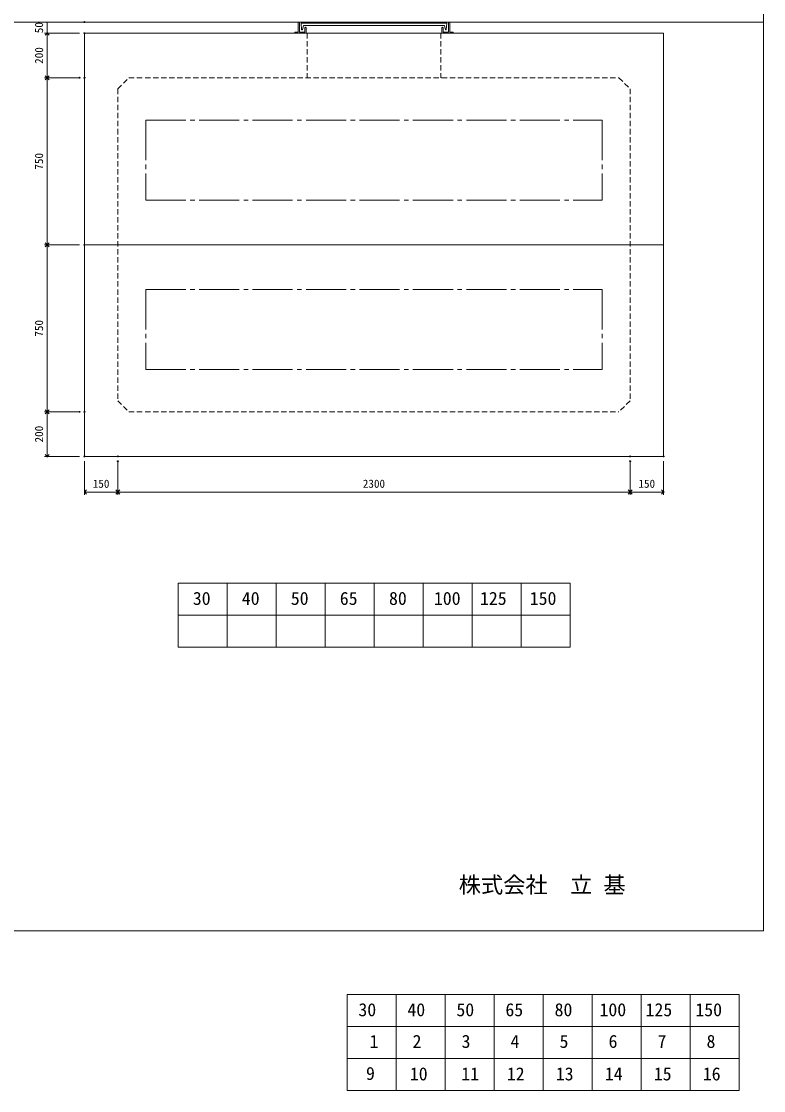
# Model space of a CAD drawing. Units: millimetres, scale not verified. Extents: x -9756 to 9755, y -4634 to 4634.
# Drawn here: x 6423 to 9755, y -4634 to 167 of the extents above; entities that cross this region are included whole.
import ezdxf
from ezdxf.enums import TextEntityAlignment as Align

# ---------------------------------------------------------------- set-up
doc = ezdxf.new("R2010")
doc.units = ezdxf.units.MM
doc.header["$LTSCALE"] = 20
doc.header["$PDMODE"] = 32
doc.header["$PDSIZE"] = 4
doc.linetypes.add('CHAIN2', pattern=[12, 9, -1, 1, -1])
doc.linetypes.add('DASHED1', pattern=[1.8, 1.2, -0.6])
doc.layers.add('0-1_Defpoints', color=7, linetype='Continuous')
for name, color, linetype, lineweight in [('0-2_waku', 7, 'Continuous', 18), ('0-3_gaikei', 7, 'Continuous', 18), ('0-4_kakure', 7, 'DASHED1', 5), ('0-5_sunpou', 7, 'Continuous', 5), ('0-A_futa', 3, 'Continuous', 18), ('0-B_GL', 4, 'Continuous', 18), ('0-D_文字１', 7, 'Continuous', 18), ('1-2_uchigawa2', 6, 'CHAIN2', 18), ('1-4_文字２', 7, 'Continuous', 5)]:
    doc.layers.add(name, color=color, linetype=linetype, lineweight=lineweight)
doc.styles.add('ＭＳ ゴシック', font='')
doc.styles.get('ＭＳ ゴシック').set_extended_font_data('MS Gothic')

# ---------------------------------------------------------------- blocks, each defined once
blk = doc.blocks.new('_Open90')
at = {"layer": '0-5_sunpou'}
blk.add_line((0, 0), (-1, 0), dxfattribs=at)
blk.add_lwpolyline([(-0.5, 0.5), (0, 0), (-0.5, -0.5)], dxfattribs=at)
blk = doc.blocks.new('D120')
at = {"layer": '0-1_Defpoints'}
for p in [(12624.91, 3688.65), (12458.34, 2938.65), (12624.91, 2938.65)]:
    blk.add_point(p, dxfattribs=at)
at = {"layer": '0-5_sunpou'}
for p, q in [((12602.91, 3688.65), (12445.34, 3688.65)), ((12458.34, 3670.65), (12458.34, 2956.65)), ((12602.91, 2938.65), (12445.34, 2938.65))]:
    blk.add_line(p, q, dxfattribs=at)
at = {"layer": '0-5_sunpou', "xscale": 18, "yscale": 18}
for p, rotation in [((12458.34, 3688.65), 90), ((12458.34, 2938.65), 270)]:
    blk.add_blockref('_Open90', p, dxfattribs=dict(at, rotation=rotation))
at = {"layer": '0-5_sunpou', "style": 'ＭＳ ゴシック'}
blk.add_text('750', height=36.66, rotation=90, dxfattribs=at).set_placement((12450.34, 3276.15), align=Align.BOTTOM_LEFT)
blk = doc.blocks.new('D121')
at = {"layer": '0-1_Defpoints'}
for p in [(12624.91, 2938.65), (12458.34, 2188.65), (12624.91, 2188.65)]:
    blk.add_point(p, dxfattribs=at)
at = {"layer": '0-5_sunpou'}
for p, q in [((12602.91, 2938.65), (12445.34, 2938.65)), ((12458.34, 2920.65), (12458.34, 2206.65)), ((12602.91, 2188.65), (12445.34, 2188.65))]:
    blk.add_line(p, q, dxfattribs=at)
at = {"layer": '0-5_sunpou', "xscale": 18, "yscale": 18}
for p, rotation in [((12458.34, 2938.65), 90), ((12458.34, 2188.65), 270)]:
    blk.add_blockref('_Open90', p, dxfattribs=dict(at, rotation=rotation))
at = {"layer": '0-5_sunpou', "style": 'ＭＳ ゴシック'}
blk.add_text('750', height=36.66, rotation=90, dxfattribs=at).set_placement((12450.34, 2526.15), align=Align.BOTTOM_LEFT)
blk = doc.blocks.new('D124')
at = {"layer": '0-1_Defpoints'}
for p in [(12774.91, 1988.65), (15074.91, 1988.65), (15074.91, 1828.59)]:
    blk.add_point(p, dxfattribs=at)
at = {"layer": '0-5_sunpou'}
for p, q in [((12774.91, 1966.65), (12774.91, 1815.59)), ((15074.91, 1966.65), (15074.91, 1815.59)), ((12792.91, 1828.59), (15056.91, 1828.59))]:
    blk.add_line(p, q, dxfattribs=at)
at = {"layer": '0-5_sunpou', "xscale": 18, "yscale": 18, "rotation": 180}
blk.add_blockref('_Open90', (12774.91, 1828.59), dxfattribs=at)
at = {"layer": '0-5_sunpou', "xscale": 18, "yscale": 18}
blk.add_blockref('_Open90', (15074.91, 1828.59), dxfattribs=at)
at = {"layer": '0-5_sunpou', "style": 'ＭＳ ゴシック'}
blk.add_text('2300', height=36.66, dxfattribs=at).set_placement((13874.91, 1836.59), align=Align.BOTTOM_LEFT)
blk = doc.blocks.new('D141')
at = {"layer": '0-1_Defpoints'}
for p in [(12624.91, 3888.65), (12458.34, 3688.65), (12602.91, 3688.65)]:
    blk.add_point(p, dxfattribs=at)
at = {"layer": '0-5_sunpou'}
for p, q in [((12602.91, 3888.65), (12445.34, 3888.65)), ((12458.34, 3870.65), (12458.34, 3706.65)), ((12580.91, 3688.65), (12445.34, 3688.65))]:
    blk.add_line(p, q, dxfattribs=at)
at = {"layer": '0-5_sunpou', "xscale": 18, "yscale": 18}
for p, rotation in [((12458.34, 3888.65), 90), ((12458.34, 3688.65), 270)]:
    blk.add_blockref('_Open90', p, dxfattribs=dict(at, rotation=rotation))
at = {"layer": '0-5_sunpou', "style": 'ＭＳ ゴシック'}
blk.add_text('200', height=36.66, rotation=90, dxfattribs=at).set_placement((12450.34, 3751.15), align=Align.BOTTOM_LEFT)
blk = doc.blocks.new('D142')
at = {"layer": '0-1_Defpoints'}
for p in [(12602.91, 2188.65), (12458.34, 1988.65), (12624.91, 1988.65)]:
    blk.add_point(p, dxfattribs=at)
at = {"layer": '0-5_sunpou'}
for p, q in [((12580.91, 2188.65), (12445.34, 2188.65)), ((12458.34, 2170.65), (12458.34, 2006.65)), ((12602.91, 1988.65), (12445.34, 1988.65))]:
    blk.add_line(p, q, dxfattribs=at)
at = {"layer": '0-5_sunpou', "xscale": 18, "yscale": 18}
for p, rotation in [((12458.34, 2188.65), 90), ((12458.34, 1988.65), 270)]:
    blk.add_blockref('_Open90', p, dxfattribs=dict(at, rotation=rotation))
at = {"layer": '0-5_sunpou', "style": 'ＭＳ ゴシック'}
blk.add_text('200', height=36.66, rotation=90, dxfattribs=at).set_placement((12450.34, 2051.15), align=Align.BOTTOM_LEFT)
blk = doc.blocks.new('D143')
at = {"layer": '0-1_Defpoints'}
for p in [(12624.91, 1988.65), (12774.91, 1966.65), (12774.91, 1828.59)]:
    blk.add_point(p, dxfattribs=at)
at = {"layer": '0-5_sunpou'}
for p, q in [((12624.91, 1966.65), (12624.91, 1815.59)), ((12774.91, 1944.65), (12774.91, 1815.59)), ((12642.91, 1828.59), (12756.91, 1828.59))]:
    blk.add_line(p, q, dxfattribs=at)
at = {"layer": '0-5_sunpou', "xscale": 18, "yscale": 18, "rotation": 180}
blk.add_blockref('_Open90', (12624.91, 1828.59), dxfattribs=at)
at = {"layer": '0-5_sunpou', "xscale": 18, "yscale": 18}
blk.add_blockref('_Open90', (12774.91, 1828.59), dxfattribs=at)
at = {"layer": '0-5_sunpou', "style": 'ＭＳ ゴシック'}
blk.add_text('150', height=36.66, dxfattribs=at).set_placement((12662.41, 1836.59), align=Align.BOTTOM_LEFT)
blk = doc.blocks.new('D144')
at = {"layer": '0-1_Defpoints'}
for p in [(15224.91, 1988.65), (15074.91, 1966.65), (15224.91, 1828.59)]:
    blk.add_point(p, dxfattribs=at)
at = {"layer": '0-5_sunpou'}
for p, q in [((15074.91, 1944.65), (15074.91, 1815.59)), ((15224.91, 1966.65), (15224.91, 1815.59)), ((15092.91, 1828.59), (15206.91, 1828.59))]:
    blk.add_line(p, q, dxfattribs=at)
at = {"layer": '0-5_sunpou', "xscale": 18, "yscale": 18, "rotation": 180}
blk.add_blockref('_Open90', (15074.91, 1828.59), dxfattribs=at)
at = {"layer": '0-5_sunpou', "xscale": 18, "yscale": 18}
blk.add_blockref('_Open90', (15224.91, 1828.59), dxfattribs=at)
at = {"layer": '0-5_sunpou', "style": 'ＭＳ ゴシック'}
blk.add_text('150', height=36.66, dxfattribs=at).set_placement((15112.41, 1836.59), align=Align.BOTTOM_LEFT)
blk = doc.blocks.new('D126(1)')
at = {"layer": '0-1_Defpoints'}
for p in [(12625.68, 3988.65), (12459.11, 3938.65), (12625.68, 3938.65)]:
    blk.add_point(p, dxfattribs=at)
at = {"layer": '0-5_sunpou'}
for p, q in [((12603.68, 3988.65), (12446.11, 3988.65)), ((12459.11, 3988.65), (12459.11, 3938.65)), ((12603.68, 3938.65), (12446.11, 3938.65))]:
    blk.add_line(p, q, dxfattribs=at)
at = {"layer": '0-5_sunpou', "style": 'ＭＳ ゴシック'}
blk.add_text('50', height=36.66, rotation=90, dxfattribs=at).set_placement((12451.11, 3938.65), align=Align.BOTTOM_LEFT)

msp = doc.modelspace()

# ---------------------------------------------------------------- linework, layer by layer
at = {"layer": '0-2_waku'}
for p, q in [((9755.43, 4634.01), (9755.43, -3915.99)), ((9755.43, 4099.64), (9755.43, -3915.99)), ((7126.68, -2354.99), (7126.68, -2642.99)), ((7126.68, -2354.99), (7126.68, -2642.99)), ((7126.68, -2354.99), (7126.68, -2642.99)), ((7126.68, -2354.99), (7126.68, -2642.99)), ((7126.68, -2354.99), (8886.68, -2354.99)), ((7346.68, -2354.99), (7346.68, -2642.99)), ((7566.68, -2354.99), (7566.68, -2642.99)), ((7566.68, -2354.99), (7566.68, -2642.99)), ((7786.68, -2354.99), (7786.68, -2642.99)), ((8006.68, -2354.99), (8006.68, -2642.99)), ((8226.68, -2354.99), (8226.68, -2642.99)), ((8446.68, -2354.99), (8446.68, -2642.99)), ((8666.68, -2354.99), (8666.68, -2642.99)), ((8886.68, -2354.99), (8886.68, -2642.99)), ((7126.68, -2498.99), (8886.68, -2498.99)), ((7126.68, -2642.99), (8886.68, -2642.99)), ((-2484.57, -3915.99), (9755.43, -3915.99))]:
    msp.add_line(p, q, dxfattribs=at)
at = {"layer": '0-3_gaikei'}
for p, q in [((6705.91, 114.01), (6705.91, -1785.99)), ((6705.91, 114.01), (9305.91, 114.01)), ((6705.91, 114.01), (9305.91, 114.01)), ((7605.91, 114.01), (8405.91, 114.01)), ((8440.91, 114.01), (8330.91, 114.01)), ((9305.91, 114.01), (9305.91, -1785.99)), ((9305.91, 114.01), (9305.91, -1785.99)), ((6705.91, -835.99), (9305.91, -835.99))]:
    msp.add_line(p, q, dxfattribs=at)
msp.add_lwpolyline([(6705.91, 114.01), (6705.91, -1785.99), (9305.91, -1785.99)], dxfattribs=at)
at = {"layer": '0-4_kakure'}
for p, q in [((7705.91, 114.01), (7705.91, -85.99)), ((7705.91, 114.01), (7705.91, -85.99)), ((8305.91, 114.01), (8305.91, -85.99)), ((6855.91, -135.99), (6905.91, -85.99)), ((6905.91, -85.99), (9105.91, -85.99)), ((9105.91, -85.99), (9155.91, -135.99)), ((6855.91, -135.99), (6855.91, -1535.99)), ((9155.91, -135.99), (9155.91, -1535.99)), ((6855.91, -1535.99), (6905.91, -1585.99)), ((9155.91, -1535.99), (9105.91, -1585.99)), ((6905.91, -1585.99), (9105.91, -1585.99))]:
    msp.add_line(p, q, dxfattribs=at)
at = {"layer": '0-A_futa'}
for p, q in [((7665.91, 162.01), (7665.91, 119.01)), ((7667.91, 164.01), (7670.91, 164.01)), ((7670.91, 164.01), (7670.91, 119.01)), ((7678.72, 159.51), (8333.05, 159.51)), ((7678.72, 159.51), (7681.21, 129.51)), ((7689.24, 148.51), (7684.92, 129.51)), ((7689.24, 148.51), (8322.58, 148.51)), ((8322.58, 148.51), (8326.9, 129.51)), ((8333.05, 159.51), (8330.8, 129.51)), ((8340.91, 164.01), (8340.91, 119.01)), ((8340.91, 164.01), (8343.91, 164.01)), ((8345.91, 162.01), (8345.91, 119.01)), ((7650.91, 117.01), (7650.91, 116.01)), ((7652.91, 119.01), (7665.91, 119.01)), ((7705.91, 114.01), (7652.91, 114.01)), ((7670.91, 119.01), (7695.91, 119.01)), ((7681.21, 129.51), (7684.92, 129.51)), ((7695.91, 139.01), (7695.91, 119.01)), ((7697.91, 141.01), (7698.91, 141.01)), ((7700.91, 139.01), (7700.91, 114.01)), ((8310.91, 139.01), (8310.91, 114.01)), ((8310.91, 114.01), (8358.91, 114.01)), ((8313.91, 141.01), (8312.91, 141.01)), ((8315.91, 139.01), (8315.91, 119.01)), ((8340.91, 119.01), (8315.91, 119.01)), ((8330.8, 129.51), (8326.9, 129.51)), ((8358.91, 119.01), (8345.91, 119.01)), ((8360.91, 117.01), (8360.91, 116.01))]:
    msp.add_line(p, q, dxfattribs=at)
for centre, start, end in [((7667.91, 162.01), 90, 180), ((8343.91, 162.01), 0, 90), ((7652.91, 117.01), 90, 180), ((7652.91, 116.01), 180, 270), ((7697.91, 139.01), 90, 180), ((7698.91, 139.01), 0, 90), ((8312.91, 139.01), 90, 180), ((8313.91, 139.01), 0, 90), ((8358.91, 117.01), 0, 90), ((8358.91, 116.01), 270, 0)]:
    msp.add_arc(centre, 2, start, end, dxfattribs=at)
at = {"layer": '0-B_GL'}
msp.add_line((-2484.57, 164.01), (9755.43, 164.01), dxfattribs=at)
at = {"layer": '1-2_uchigawa2'}
for p, q in [((6980.91, -275.99), (6980.91, -635.99)), ((6980.91, -275.99), (9030.91, -275.99)), ((9030.91, -275.99), (9030.91, -635.99)), ((6980.91, -635.99), (9030.91, -635.99)), ((6980.91, -1035.99), (6980.91, -1395.99)), ((6980.91, -1035.99), (9030.91, -1035.99)), ((9030.91, -1035.99), (9030.91, -1395.99)), ((6980.91, -1395.99), (9030.91, -1395.99))]:
    msp.add_line(p, q, dxfattribs=at)
at = {"layer": '1-4_文字２'}
for p, q in [((7885.78, -4202.05), (7885.78, -4490.05)), ((7885.78, -4202.05), (7885.78, -4490.05)), ((7885.78, -4202.05), (7885.78, -4490.05)), ((7885.78, -4202.05), (7885.78, -4490.05)), ((7885.78, -4202.05), (9645.78, -4202.05)), ((7885.78, -4202.05), (7885.78, -4490.05)), ((7885.78, -4202.05), (7885.78, -4490.05)), ((7885.78, -4202.05), (7885.78, -4490.05)), ((7885.78, -4202.05), (7885.78, -4490.05)), ((7885.78, -4202.05), (9645.78, -4202.05)), ((8105.78, -4202.05), (8105.78, -4490.05)), ((8105.78, -4202.05), (8105.78, -4490.05)), ((8325.78, -4202.05), (8325.78, -4490.05)), ((8325.78, -4202.05), (8325.78, -4490.05)), ((8325.78, -4202.05), (8325.78, -4490.05)), ((8325.78, -4202.05), (8325.78, -4490.05)), ((8545.78, -4202.05), (8545.78, -4490.05)), ((8545.78, -4202.05), (8545.78, -4490.05)), ((8765.78, -4202.05), (8765.78, -4490.05)), ((8765.78, -4202.05), (8765.78, -4490.05)), ((8985.78, -4202.05), (8985.78, -4490.05)), ((8985.78, -4202.05), (8985.78, -4490.05)), ((9205.78, -4202.05), (9205.78, -4490.05)), ((9205.78, -4202.05), (9205.78, -4490.05)), ((9425.78, -4202.05), (9425.78, -4490.05)), ((9425.78, -4202.05), (9425.78, -4490.05)), ((9645.78, -4202.05), (9645.78, -4490.05)), ((9645.78, -4202.05), (9645.78, -4490.05)), ((7885.78, -4346.05), (9645.78, -4346.05)), ((7885.78, -4346.05), (9645.78, -4346.05)), ((7885.78, -4490.05), (9645.78, -4490.05)), ((7885.78, -4490.05), (9645.78, -4490.05)), ((7885.78, -4490.05), (7885.78, -4634.05)), ((7885.78, -4490.05), (7885.78, -4634.05)), ((7885.78, -4490.05), (7885.78, -4634.05)), ((7885.78, -4490.05), (7885.78, -4634.05)), ((7885.78, -4490.05), (9645.78, -4490.05)), ((7885.78, -4490.05), (7885.78, -4634.05)), ((7885.78, -4490.05), (7885.78, -4634.05)), ((7885.78, -4490.05), (7885.78, -4634.05)), ((7885.78, -4490.05), (7885.78, -4634.05)), ((7885.78, -4490.05), (9645.78, -4490.05)), ((8105.78, -4490.05), (8105.78, -4634.05)), ((8105.78, -4490.05), (8105.78, -4634.05)), ((8325.78, -4490.05), (8325.78, -4634.05)), ((8325.78, -4490.05), (8325.78, -4634.05)), ((8325.78, -4490.05), (8325.78, -4634.05)), ((8325.78, -4490.05), (8325.78, -4634.05)), ((8545.78, -4490.05), (8545.78, -4634.05)), ((8545.78, -4490.05), (8545.78, -4634.05)), ((8765.78, -4490.05), (8765.78, -4634.05)), ((8765.78, -4490.05), (8765.78, -4634.05)), ((8985.78, -4490.05), (8985.78, -4634.05)), ((8985.78, -4490.05), (8985.78, -4634.05)), ((9205.78, -4490.05), (9205.78, -4634.05)), ((9205.78, -4490.05), (9205.78, -4634.05)), ((9425.78, -4490.05), (9425.78, -4634.05)), ((9425.78, -4490.05), (9425.78, -4634.05)), ((9645.78, -4490.05), (9645.78, -4634.05)), ((9645.78, -4490.05), (9645.78, -4634.05)), ((7885.78, -4634.05), (9645.78, -4634.05)), ((7885.78, -4634.05), (9645.78, -4634.05))]:
    msp.add_line(p, q, dxfattribs=at)

# ---------------------------------------------------------------- block references
at = {"layer": '0-5_sunpou'}
for name, p in [('D126(1)', (-5919.77, -3824.64)), ('D141', (-5919, -3774.64)), ('D120', (-5919, -3774.64)), ('D121', (-5919, -3774.64)), ('D142', (-5919, -3774.64)), ('D143', (-5919, -3774.64)), ('D124', (-5919, -3774.64)), ('D144', (-5919, -3774.64))]:
    msp.add_blockref(name, p, dxfattribs=at)

# ---------------------------------------------------------------- texts
at = {"layer": '0-D_文字１', "style": 'ＭＳ ゴシック'}
for s, height, p in [('30', 58.65, (7192.6, -2470.62)), ('40', 58.65, (7412.6, -2470.62)), ('50', 58.65, (7632.6, -2470.62)), ('65', 58.65, (7852.6, -2470.62)), ('80', 58.65, (8073.42, -2470.62)), ('100', 58.65, (8275.16, -2470.62)), ('125', 58.65, (8481.94, -2470.62)), ('150', 58.65, (8705.47, -2470.62)), ('株式会社\u3000立 基 ', 73.31, (8386.24, -3768.71))]:
    msp.add_text(s, height=height, dxfattribs=at).set_placement(p, align=Align.BOTTOM_LEFT)
at = {"layer": '1-4_文字２', "style": 'ＭＳ ゴシック'}
for s, p in [('30', (7936.09, -4317.69)), ('30', (7936.09, -4317.69)), ('40', (8156.09, -4317.69)), ('40', (8156.09, -4317.69)), ('50', (8376.09, -4317.69)), ('50', (8376.09, -4317.69)), ('65', (8596.09, -4317.69)), ('65', (8596.09, -4317.69)), ('80', (8816.91, -4317.69)), ('80', (8816.91, -4317.69)), ('100', (9018.65, -4317.69)), ('100', (9018.65, -4317.69)), ('125', (9225.43, -4317.69)), ('125', (9225.43, -4317.69)), ('150', (9448.96, -4317.69)), ('150', (9448.96, -4317.69)), ('1', (7986.38, -4459.76)), ('2', (8179.26, -4459.76)), ('3', (8399.26, -4459.76)), ('4', (8619.26, -4459.76)), ('5', (8839.26, -4459.76)), ('6', (9059.26, -4459.76)), ('7', (9279.26, -4459.76)), ('8', (9499.26, -4459.76)), ('9', (7970.25, -4603.76)), ('10', (8167.08, -4605.69)), ('11', (8398.07, -4605.69)), ('12', (8602.49, -4605.69)), ('13', (8822.49, -4605.69)), ('14', (9042.49, -4605.69)), ('15', (9262.49, -4605.69)), ('16', (9482.49, -4605.69))]:
    msp.add_text(s, height=58.65, dxfattribs=at).set_placement(p, align=Align.BOTTOM_LEFT)

doc.saveas('drawing.dxf')
